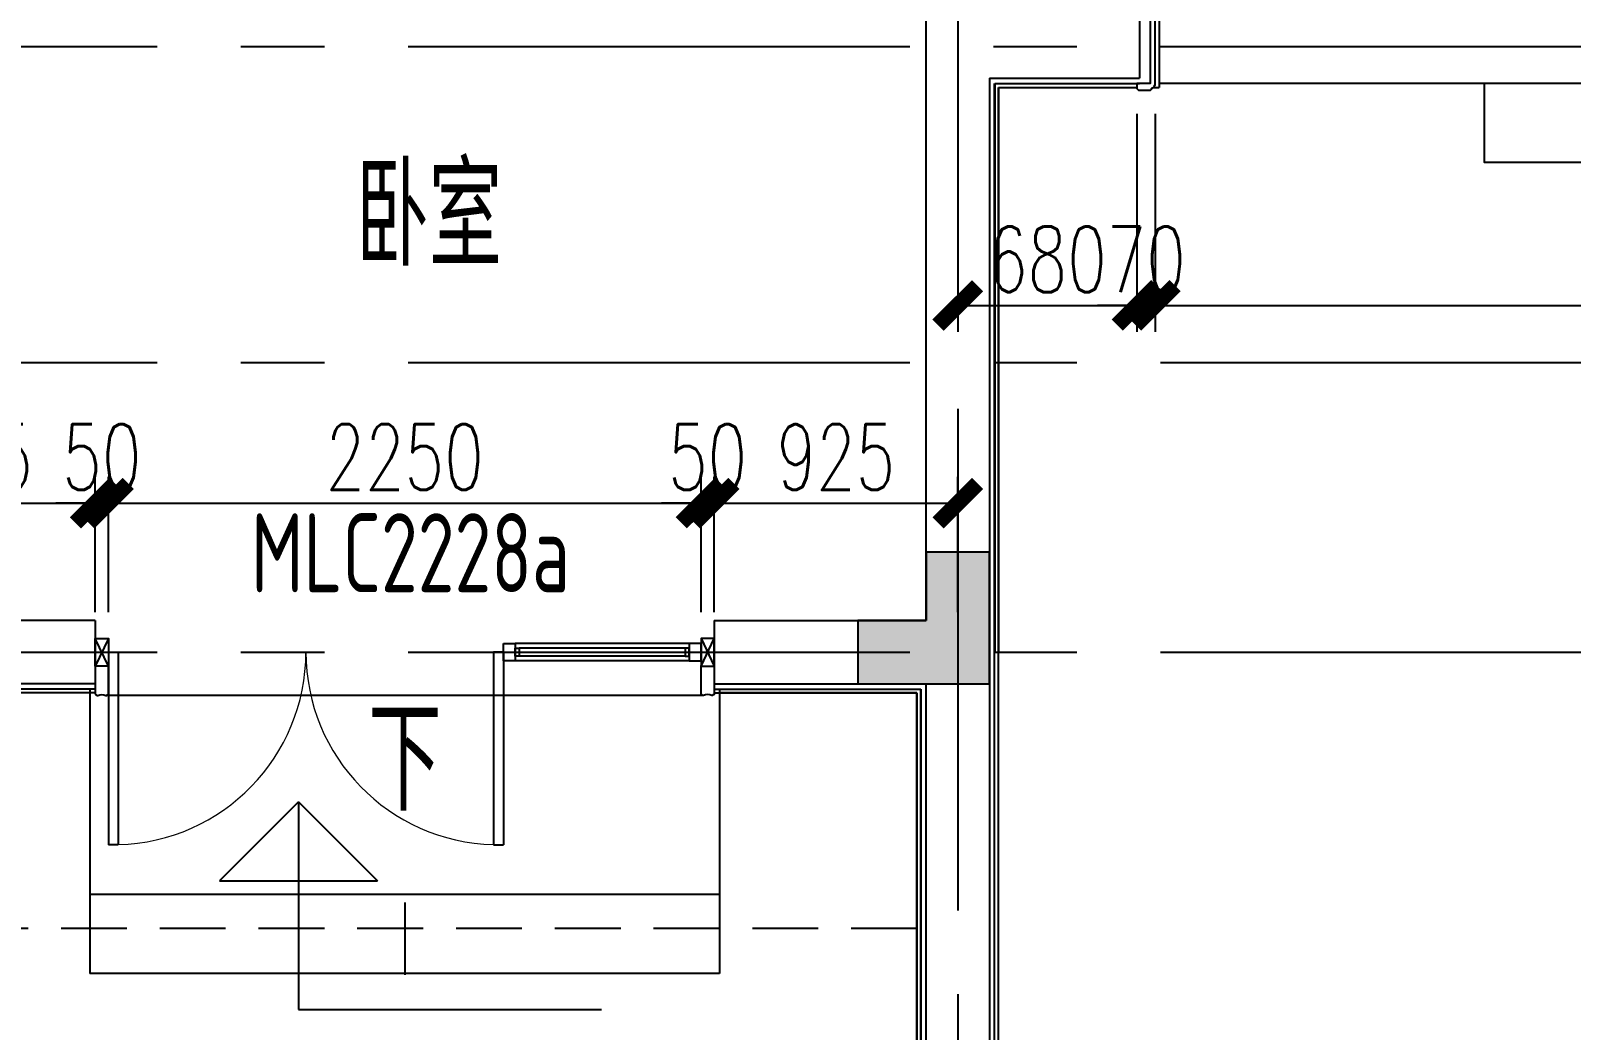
# Model space of a CAD drawing. Extents: x 296441 to 853063, y 459050 to 1117990.
# Drawn here: x 616579 to 622427, y 723777 to 727573 of the extents above; entities that cross this region are included whole.
import ezdxf

# ---------------------------------------------------------------- set-up
doc = ezdxf.new("R2010")
doc.units = 0
doc.header["$LTSCALE"] = 1000
doc.linetypes.add('$0$HIDDEN', pattern=[0.375, 0.25, -0.125])
doc.linetypes.add('14-GRID$0$CENTER2', pattern=[28.575, 19.05, -3.175, 3.175, -3.175])
for name, color, linetype in [('0-COL', 50, 'Continuous'), ('0-COL-H1', 170, 'Continuous'), ('14-FL01-P$0$A-OVLK', 140, 'Continuous'), ('14-GRID$0$G-GRID', 9, '14-GRID$0$CENTER2'), ('14-PLAN-BS01-P$0$A-OVLK', 140, 'Continuous'), ('14-PLAN-BS01-P$0$A-WALL-FNSH', 6, 'Continuous'), ('20-PLAN-FL01-P$0$A-WALL', 1, 'Continuous'), ('20-PLAN-FL01-P$0$M3b-FL01$0$A-SECT-FNSH', 6, 'Continuous'), ('4a-PLAN-FL01-P$0$$0$A-OVLK', 140, 'Continuous'), ('4a-PLAN-FL01-P$0$A-WALL', 1, 'Continuous'), ('DIM_ELEV', 3, 'Continuous'), ('DZ-TEXT-FL01$0$A-ROOM-IDEN', 4, 'Continuous'), ('E-TEXT-BS01-MI-14$0$A-WIND-IDEN', 33, 'Continuous'), ('E2-E3-FL01$0$E1-FL01$0$A-OVLK', 140, 'Continuous'), ('E2-E3-FL01$0$E1-FL01$0$A-WALL', 1, 'Continuous'), ('E2-E3-FL01$0$E1-FL01$0$A-WALL-FNSH', 6, 'Continuous'), ('E2-E3-FL01$0$E1-FL01$0$G-XREF', 2, 'Continuous'), ('E2-E3-FL01$0$menchuangtao2$0$A-DETL-STONE', 42, 'Continuous'), ('E2-E3-FL01$0$menchuangtao2$0$A-WALL', 1, 'Continuous'), ('G-FL01$0$A-ANNO-ARRW', 2, 'Continuous'), ('G-FL01$0$A-DOOR', 4, 'Continuous'), ('G-FL01$0$A-OVLK', 140, 'Continuous'), ('G-FL01$0$A-SECT-WIND', 155, 'Continuous'), ('G-FL01$0$A-SECT-WOOD', 17, 'Continuous'), ('G-FL01$0$A-WALL', 1, 'Continuous'), ('G-FL01$0$A-WALL-FNSH', 6, 'Continuous'), ('H-BM01$0$A-OVLK', 140, 'Continuous'), ('menchuangtao1$0$A-DETL-STONE', 42, 'Continuous'), ('menchuangtao1$0$A_CUR_FRAME', 112, 'Continuous'), ('WALL', 242, 'Continuous'), ('ZT1_Dim---标注---PM、LM、DY、JD', 252, 'Continuous')]:
    doc.layers.add(name, color=color, linetype=linetype)
doc.styles.get("Standard").update_dxf_attribs({"font": 'gbenor.shx', "bigfont": 'gbcbig.shx'})
doc.styles.add('ZT-DIMSTYLE', font='ROMANS.shx', dxfattribs={"width": 0.7, "bigfont": 'CHINESE.shx'})
doc.dimstyles.new('ZT-DIM100', dxfattribs={"dimscale": 100, "dimtxt": 2.5, "dimasz": 1.5, "dimexe": 1, "dimexo": 1, "dimgap": 0.5, "dimtad": 1, "dimdec": 0, "dimdsep": 46, "dimtxsty": 'ZT-DIMSTYLE', "dimblk": 'ARCHTICK', "dimcen": 2.5, "dimclrd": 175, "dimclre": 175, "dimclrt": 7, "dimazin": 2, "dimtfac": 1, "dimtix": 1, "dimtmove": 2, "dimatfit": 3, "dimfxl": 0, "dimarcsym": 0})

# ---------------------------------------------------------------- blocks, each defined once
blk = doc.blocks.new('E2-E3-FL01$0$menchuangtao2')
at = {"layer": 'E2-E3-FL01$0$menchuangtao2$0$A-DETL-STONE'}
blk.add_lwpolyline([(40, 140), (40, -140), (40, -140), (-10, -140), (-10, -159), (-4, -165), (42, -165), (45, -162), (45, -159), (48, -159), (48, -156, 0.414214), (57, -147), (60, -147), (60, -147), (60, 147), (57, 147, 0.414214), (48, 156), (48, 159), (45, 159), (45, 162), (42, 165), (-4, 165), (-10, 159), (-10, 140)], format="xyb", close=True, dxfattribs=at)
at = {"layer": 'E2-E3-FL01$0$menchuangtao2$0$A-WALL'}
blk.add_line((0, 120), (0, -120), dxfattribs=at)
blk.add_line((0, 120), (0, -120), dxfattribs=at)
blk = doc.blocks.new('9.6N一层')
at = {"layer": 'E2-E3-FL01$0$E1-FL01$0$A-OVLK'}
for p, q in [((696146.5, 206378.4), (696146.5, 206068.4)), ((695536.5, 206068.4), (696061.5, 206068.4)), ((695536.5, 206068.4), (695536.5, 203923.4)), ((696123.6, 206068.4), (696146.5, 206068.4)), ((700616.5, 206083.4), (696146.5, 206083.4))]:
    blk.add_line(p, q, dxfattribs=at)
blk.add_lwpolyline([(699381.5, 206083.4), (699381.5, 205783.4), (697381.5, 205783.4), (697381.5, 206083.4)], dxfattribs=at)
at = {"layer": 'E2-E3-FL01$0$E1-FL01$0$A-WALL'}
for q in [(696071.5, 206103.4), (695501.5, 203923.4)]:
    blk.add_line((695501.5, 206103.4), q, dxfattribs=at)
at = {"layer": 'E2-E3-FL01$0$E1-FL01$0$A-WALL-FNSH'}
for q in [(696071.5, 206083.4), (695521.5, 203923.4)]:
    blk.add_line((695521.5, 206083.4), q, dxfattribs=at)
at = {"layer": 'E2-E3-FL01$0$E1-FL01$0$G-XREF'}
blk.add_blockref('E2-E3-FL01$0$menchuangtao2', (696071.5, 206223.4), dxfattribs=at)
blk = doc.blocks.new('G-FL01$0$$DorLib2D$00000002')
for p, q in [((-0.5, 0), (-0.5, 0.4875)), ((-0.475, 0.4875), (-0.5, 0.4875)), ((-0.475, 0), (-0.475, 0.4875)), ((0.475, 0), (0.475, 0.4875)), ((0.475, 0.4875), (0.5, 0.4875)), ((0.5, 0), (0.5, 0.4875)), ((-0.5, 0), (-0.475, 0)), ((0.5, 0), (0.475, 0))]:
    blk.add_line(p, q)
at = {"lineweight": 13}
for centre, start, end in [((-0.4875, 0), 0, 88.5307), ((0.4875, 0), 91.4693, 180)]:
    blk.add_arc(centre, 0.4875, start, end, dxfattribs=at)
blk = doc.blocks.new('_ArchTick')
at = {"color": 0, "linetype": 'ByBlock', "const_width": 0.4}
blk.add_lwpolyline([(-0.5, -0.5), (0.5, 0.5)], dxfattribs=at)
blk = doc.blocks.new('*D859')
at = {"layer": 'Defpoints', "color": 0, "ltscale": 1000, "transparency": 16777216}
for p in [(620098.5, 725778.6), (619173.5, 725265.1), (620098.5, 725265.1)]:
    blk.add_point(p, dxfattribs=at)
at = {"layer": 'ZT1_Dim---标注---PM、LM、DY、JD', "color": 175, "linetype": 'ByBlock', "lineweight": -2, "ltscale": 1000, "transparency": 16777216}
for p, q in [((619173.5, 725365.1), (619173.5, 725878.6)), ((620098.5, 725365.1), (620098.5, 725878.6)), ((619173.5, 725778.6), (620098.5, 725778.6))]:
    blk.add_line(p, q, dxfattribs=at)
at = {"layer": 'ZT1_Dim---标注---PM、LM、DY、JD', "color": 175, "lineweight": -2, "ltscale": 1000, "transparency": 16777216, "xscale": 150, "yscale": 150, "zscale": 150, "rotation": 180}
blk.add_blockref('_ArchTick', (619173.5, 725778.6), dxfattribs=at)
at = {"layer": 'ZT1_Dim---标注---PM、LM、DY、JD', "color": 175, "lineweight": -2, "ltscale": 1000, "transparency": 16777216, "xscale": 150, "yscale": 150, "zscale": 150}
blk.add_blockref('_ArchTick', (620098.5, 725778.6), dxfattribs=at)
at = {"layer": 'ZT1_Dim---标注---PM、LM、DY、JD', "color": 7, "ltscale": 1000, "transparency": 16777216, "insert": (619636, 725953.6), "char_height": 250, "attachment_point": 5, "style": 'ZT-DIMSTYLE'}
blk.add_mtext('925', dxfattribs=at)
blk = doc.blocks.new('*D860')
at = {"layer": 'Defpoints', "color": 0, "ltscale": 1000, "transparency": 16777216}
for p in [(619173.5, 725778.6), (619123.5, 725265.1), (619173.5, 725265.1)]:
    blk.add_point(p, dxfattribs=at)
at = {"layer": 'ZT1_Dim---标注---PM、LM、DY、JD', "color": 175, "linetype": 'ByBlock', "lineweight": -2, "ltscale": 1000, "transparency": 16777216}
for p, q in [((619123.5, 725365.1), (619123.5, 725878.6)), ((619173.5, 725365.1), (619173.5, 725878.6)), ((619123.5, 725778.6), (618973.5, 725778.6)), ((619123.5, 725778.6), (619173.5, 725778.6)), ((619173.5, 725778.6), (619323.5, 725778.6))]:
    blk.add_line(p, q, dxfattribs=at)
at = {"layer": 'ZT1_Dim---标注---PM、LM、DY、JD', "color": 175, "lineweight": -2, "ltscale": 1000, "transparency": 16777216, "xscale": 150, "yscale": 150, "zscale": 150}
blk.add_blockref('_ArchTick', (619123.5, 725778.6), dxfattribs=at)
at = {"layer": 'ZT1_Dim---标注---PM、LM、DY、JD', "color": 175, "lineweight": -2, "ltscale": 1000, "transparency": 16777216, "xscale": 150, "yscale": 150, "zscale": 150, "rotation": 180}
blk.add_blockref('_ArchTick', (619173.5, 725778.6), dxfattribs=at)
at = {"layer": 'ZT1_Dim---标注---PM、LM、DY、JD', "color": 7, "ltscale": 1000, "transparency": 16777216, "insert": (619148.5, 725953.6), "char_height": 250, "attachment_point": 5, "style": 'ZT-DIMSTYLE'}
blk.add_mtext('50', dxfattribs=at)
blk = doc.blocks.new('*D861')
at = {"layer": 'Defpoints', "color": 0, "ltscale": 1000, "transparency": 16777216}
for p in [(619123.5, 725778.6), (616873.5, 725265.1, -0.1), (619123.5, 725265.1)]:
    blk.add_point(p, dxfattribs=at)
at = {"layer": 'ZT1_Dim---标注---PM、LM、DY、JD', "color": 175, "linetype": 'ByBlock', "lineweight": -2, "ltscale": 1000, "transparency": 16777216}
for p, q in [((616873.5, 725365.1), (616873.5, 725878.6)), ((619123.5, 725365.1), (619123.5, 725878.6)), ((616873.5, 725778.6), (619123.5, 725778.6))]:
    blk.add_line(p, q, dxfattribs=at)
at = {"layer": 'ZT1_Dim---标注---PM、LM、DY、JD', "color": 175, "lineweight": -2, "ltscale": 1000, "transparency": 16777216, "xscale": 150, "yscale": 150, "zscale": 150, "rotation": 180}
blk.add_blockref('_ArchTick', (616873.5, 725778.6), dxfattribs=at)
at = {"layer": 'ZT1_Dim---标注---PM、LM、DY、JD', "color": 175, "lineweight": -2, "ltscale": 1000, "transparency": 16777216, "xscale": 150, "yscale": 150, "zscale": 150}
blk.add_blockref('_ArchTick', (619123.5, 725778.6), dxfattribs=at)
at = {"layer": 'ZT1_Dim---标注---PM、LM、DY、JD', "color": 7, "ltscale": 1000, "transparency": 16777216, "insert": (617998.5, 725953.6), "char_height": 250, "attachment_point": 5, "style": 'ZT-DIMSTYLE'}
blk.add_mtext('2250', dxfattribs=at)
blk = doc.blocks.new('*D862')
at = {"layer": 'Defpoints', "color": 0, "ltscale": 1000, "transparency": 16777216}
for p in [(616873.5, 725778.6), (616823.5, 725265.1, -0.1), (616873.5, 725265.1, -0.1)]:
    blk.add_point(p, dxfattribs=at)
at = {"layer": 'ZT1_Dim---标注---PM、LM、DY、JD', "color": 175, "linetype": 'ByBlock', "lineweight": -2, "ltscale": 1000, "transparency": 16777216}
for p, q in [((616823.5, 725365.1), (616823.5, 725878.6)), ((616873.5, 725365.1), (616873.5, 725878.6)), ((616823.5, 725778.6), (616673.5, 725778.6)), ((616823.5, 725778.6), (616873.5, 725778.6)), ((616873.5, 725778.6), (617023.5, 725778.6))]:
    blk.add_line(p, q, dxfattribs=at)
at = {"layer": 'ZT1_Dim---标注---PM、LM、DY、JD', "color": 175, "lineweight": -2, "ltscale": 1000, "transparency": 16777216, "xscale": 150, "yscale": 150, "zscale": 150}
blk.add_blockref('_ArchTick', (616823.5, 725778.6), dxfattribs=at)
at = {"layer": 'ZT1_Dim---标注---PM、LM、DY、JD', "color": 175, "lineweight": -2, "ltscale": 1000, "transparency": 16777216, "xscale": 150, "yscale": 150, "zscale": 150, "rotation": 180}
blk.add_blockref('_ArchTick', (616873.5, 725778.6), dxfattribs=at)
at = {"layer": 'ZT1_Dim---标注---PM、LM、DY、JD', "color": 7, "ltscale": 1000, "transparency": 16777216, "insert": (616848.5, 725953.6), "char_height": 250, "attachment_point": 5, "style": 'ZT-DIMSTYLE'}
blk.add_mtext('50', dxfattribs=at)
blk = doc.blocks.new('*D863')
at = {"layer": 'Defpoints', "color": 0, "ltscale": 1000, "transparency": 16777216}
for p in [(616823.5, 725778.6), (615898.5, 725265.1), (616823.5, 725265.1, -0.1)]:
    blk.add_point(p, dxfattribs=at)
at = {"layer": 'ZT1_Dim---标注---PM、LM、DY、JD', "color": 175, "linetype": 'ByBlock', "lineweight": -2, "ltscale": 1000, "transparency": 16777216}
for p, q in [((615898.5, 725365.1), (615898.5, 725878.6)), ((616823.5, 725365.1), (616823.5, 725878.6)), ((615898.5, 725778.6), (616823.5, 725778.6))]:
    blk.add_line(p, q, dxfattribs=at)
at = {"layer": 'ZT1_Dim---标注---PM、LM、DY、JD', "color": 175, "lineweight": -2, "ltscale": 1000, "transparency": 16777216, "xscale": 150, "yscale": 150, "zscale": 150, "rotation": 180}
blk.add_blockref('_ArchTick', (615898.5, 725778.6), dxfattribs=at)
at = {"layer": 'ZT1_Dim---标注---PM、LM、DY、JD', "color": 175, "lineweight": -2, "ltscale": 1000, "transparency": 16777216, "xscale": 150, "yscale": 150, "zscale": 150}
blk.add_blockref('_ArchTick', (616823.5, 725778.6), dxfattribs=at)
at = {"layer": 'ZT1_Dim---标注---PM、LM、DY、JD', "color": 7, "ltscale": 1000, "transparency": 16777216, "insert": (616361, 725953.6), "char_height": 250, "attachment_point": 5, "style": 'ZT-DIMSTYLE'}
blk.add_mtext('925', dxfattribs=at)
blk = doc.blocks.new('*D901')
at = {"layer": 'Defpoints', "color": 0, "ltscale": 1000, "transparency": 16777216}
for p in [(620848.5, 727357.6), (625348.5, 727357.6), (625348.5, 726529.8)]:
    blk.add_point(p, dxfattribs=at)
at = {"layer": 'ZT1_Dim---标注---PM、LM、DY、JD', "color": 175, "linetype": 'ByBlock', "lineweight": -2, "ltscale": 1000, "transparency": 16777216}
for p, q in [((620848.5, 727257.6), (620848.5, 726429.8)), ((625348.5, 727257.6), (625348.5, 726429.8)), ((620848.5, 726529.8), (625348.5, 726529.8))]:
    blk.add_line(p, q, dxfattribs=at)
at = {"layer": 'ZT1_Dim---标注---PM、LM、DY、JD', "color": 175, "lineweight": -2, "ltscale": 1000, "transparency": 16777216, "xscale": 150, "yscale": 150, "zscale": 150, "rotation": 180}
blk.add_blockref('_ArchTick', (620848.5, 726529.8), dxfattribs=at)
at = {"layer": 'ZT1_Dim---标注---PM、LM、DY、JD', "color": 175, "lineweight": -2, "ltscale": 1000, "transparency": 16777216, "xscale": 150, "yscale": 150, "zscale": 150}
blk.add_blockref('_ArchTick', (625348.5, 726529.8), dxfattribs=at)
at = {"layer": 'ZT1_Dim---标注---PM、LM、DY、JD', "color": 7, "ltscale": 1000, "transparency": 16777216, "insert": (623098.5, 726704.8), "char_height": 250, "attachment_point": 5, "style": 'ZT-DIMSTYLE'}
blk.add_mtext('4500', dxfattribs=at)
blk = doc.blocks.new('*D902')
at = {"layer": 'Defpoints', "color": 0, "ltscale": 1000, "transparency": 16777216}
for p in [(620778.5, 727357.6), (620848.5, 727357.6), (620848.5, 726529.8)]:
    blk.add_point(p, dxfattribs=at)
at = {"layer": 'ZT1_Dim---标注---PM、LM、DY、JD', "color": 175, "linetype": 'ByBlock', "lineweight": -2, "ltscale": 1000, "transparency": 16777216}
for p, q in [((620778.5, 727257.6), (620778.5, 726429.8)), ((620848.5, 727257.6), (620848.5, 726429.8)), ((620778.5, 726529.8), (620628.5, 726529.8)), ((620778.5, 726529.8), (620848.5, 726529.8)), ((620848.5, 726529.8), (620998.5, 726529.8))]:
    blk.add_line(p, q, dxfattribs=at)
at = {"layer": 'ZT1_Dim---标注---PM、LM、DY、JD', "color": 175, "lineweight": -2, "ltscale": 1000, "transparency": 16777216, "xscale": 150, "yscale": 150, "zscale": 150}
blk.add_blockref('_ArchTick', (620778.5, 726529.8), dxfattribs=at)
at = {"layer": 'ZT1_Dim---标注---PM、LM、DY、JD', "color": 175, "lineweight": -2, "ltscale": 1000, "transparency": 16777216, "xscale": 150, "yscale": 150, "zscale": 150, "rotation": 180}
blk.add_blockref('_ArchTick', (620848.5, 726529.8), dxfattribs=at)
at = {"layer": 'ZT1_Dim---标注---PM、LM、DY、JD', "color": 7, "ltscale": 1000, "transparency": 16777216, "insert": (620813.5, 726704.8), "char_height": 250, "attachment_point": 5, "style": 'ZT-DIMSTYLE'}
blk.add_mtext('70', dxfattribs=at)
blk = doc.blocks.new('*D903')
at = {"layer": 'Defpoints', "color": 0, "ltscale": 1000, "transparency": 16777216}
for p in [(620098.5, 727357.6), (620778.5, 727357.6), (620778.5, 726529.8)]:
    blk.add_point(p, dxfattribs=at)
at = {"layer": 'ZT1_Dim---标注---PM、LM、DY、JD', "color": 175, "linetype": 'ByBlock', "lineweight": -2, "ltscale": 1000, "transparency": 16777216}
for p, q in [((620098.5, 727257.6), (620098.5, 726429.8)), ((620778.5, 727257.6), (620778.5, 726429.8)), ((620098.5, 726529.8), (620778.5, 726529.8))]:
    blk.add_line(p, q, dxfattribs=at)
at = {"layer": 'ZT1_Dim---标注---PM、LM、DY、JD', "color": 175, "lineweight": -2, "ltscale": 1000, "transparency": 16777216, "xscale": 150, "yscale": 150, "zscale": 150, "rotation": 180}
blk.add_blockref('_ArchTick', (620098.5, 726529.8), dxfattribs=at)
at = {"layer": 'ZT1_Dim---标注---PM、LM、DY、JD', "color": 175, "lineweight": -2, "ltscale": 1000, "transparency": 16777216, "xscale": 150, "yscale": 150, "zscale": 150}
blk.add_blockref('_ArchTick', (620778.5, 726529.8), dxfattribs=at)
at = {"layer": 'ZT1_Dim---标注---PM、LM、DY、JD', "color": 7, "ltscale": 1000, "transparency": 16777216, "insert": (620438.5, 726704.8), "char_height": 250, "attachment_point": 5, "style": 'ZT-DIMSTYLE'}
blk.add_mtext('680', dxfattribs=at)
blk = doc.blocks.new('A$C38AD7E8D')
at = {"layer": '0-COL', "color": 6}
for p, q in [((11281.4, -14521.4), (11281.4, -14781.4)), ((11521.4, -14521.4), (11281.4, -14521.4)), ((11521.4, -15021.4), (11521.4, -14521.4)), ((11281.4, -14781.4), (11021.4, -14781.4)), ((11021.4, -14781.4), (11021.4, -15021.4)), ((11021.4, -15021.4), (11521.4, -15021.4))]:
    blk.add_line(p, q, dxfattribs=at)
at = {"layer": '0-COL-H1', "color": 254}
for points in [[(11281.4, -14521.4), (11521.4, -14521.4), (11281.4, -14781.4), (11521.4, -15021.4)], [(11281.4, -14781.4), (11521.4, -15021.4), (11021.4, -14781.4), (11021.4, -15021.4)]]:
    blk.add_solid(points, dxfattribs=at)

msp = doc.modelspace()

# ---------------------------------------------------------------- linework, layer by layer
at = {"layer": '14-FL01-P$0$A-OVLK'}
msp.add_line((616823.5, 725057.6, -15.4), (616053.5, 725057.6, -15.4), dxfattribs=at)
at = {"layer": '14-FL01-P$0$A-OVLK', "elevation": -15.4}
msp.add_lwpolyline([(619943.5, 725057.6), (619193.5, 725057.6)], dxfattribs=at)
at = {"layer": '14-GRID$0$G-GRID', "color": 8, "ltscale": 0.1}
for p, q in [((620098.5, 748996.4), (620098.5, 716237.9)), ((595151, 727512.6), (674432.5, 727512.6)), ((595151, 726312.6), (674432.5, 726312.6)), ((595151, 725212.6), (674432.5, 725212.6))]:
    msp.add_line(p, q, dxfattribs=at)
at = {"layer": '14-PLAN-BS01-P$0$A-OVLK'}
for p, q in [((620253.4, 719467.6), (620253.4, 727357.6)), ((619173.5, 725057.6), (619943.4, 725057.6)), ((619943.4, 725057.6), (619943.4, 719467.7))]:
    msp.add_line(p, q, dxfattribs=at)
at = {"layer": '14-PLAN-BS01-P$0$A-WALL-FNSH'}
msp.add_line((620238.4, 719452.6), (620238.4, 727372.6), dxfattribs=at)
at = {"layer": '20-PLAN-FL01-P$0$A-WALL', "color": 1}
for p, q in [((620218.5, 725212.6), (620218.5, 719432.6)), ((619978.5, 719432.6), (619978.5, 725092.6))]:
    msp.add_line(p, q, dxfattribs=at)
at = {"layer": '20-PLAN-FL01-P$0$M3b-FL01$0$A-SECT-FNSH'}
msp.add_line((619958.5, 719452.6), (619958.5, 725072.6), dxfattribs=at)
at = {"layer": '4a-PLAN-FL01-P$0$$0$A-OVLK', "extrusion": (8.34702e-21, 4.5439e-05, 1)}
msp.add_line((619943.5, 723412.6, -15.4), (619943.5, 725057.6, -15.4), dxfattribs=at)
at = {"layer": '4a-PLAN-FL01-P$0$A-WALL', "extrusion": (8.34702e-21, 4.5439e-05, 1)}
msp.add_line((619978.5, 723412.6, -15.4), (619978.5, 725092.6, -15.4), dxfattribs=at)
at = {"layer": 'DIM_ELEV'}
for p, q in [((617595.6, 724643.7), (617295.6, 724343.7)), ((617595.6, 724643.7), (617895.6, 724343.7)), ((617595.6, 724643.7), (617595.6, 723855.6)), ((617295.6, 724343.7), (617895.6, 724343.7)), ((617595.6, 723855.6), (618745.6, 723855.6))]:
    msp.add_line(p, q, dxfattribs=at)
at = {"layer": 'G-FL01$0$A-ANNO-ARRW', "extrusion": (8.34702e-21, 4.5439e-05, 1), "elevation": 32.8}
msp.add_lwpolyline([(617998.5, 724511.5, 0, 0, 0), (617998.5, 724219.1, 80, 0, 0), (617998.5, 723919.1, 0, 0, 0)], format="xyseb", dxfattribs=at)
msp.add_lwpolyline([(617998.5, 724261.4), (617998.5, 723986.6)], dxfattribs=at)
at = {"layer": 'G-FL01$0$A-OVLK', "extrusion": (8.34702e-21, 4.5439e-05, 1)}
for p, q in [((616803.5, 725072.6, -15.4), (616803.5, 723992.6, -15.4)), ((619193.5, 725072.6, -15.4), (619193.5, 723992.6, -15.4)), ((619131.6, 725047.6, -15.4), (616865.4, 725047.6, -15.4)), ((619193.5, 724292.6, -15.4), (616803.5, 724292.6, -15.4)), ((619193.5, 723992.6, -15.4), (616803.5, 723992.6, -15.4))]:
    msp.add_line(p, q, dxfattribs=at)
at = {"layer": 'G-FL01$0$A-SECT-WIND', "extrusion": (8.34702e-21, 4.5439e-05, 1)}
for p, q in [((619078.5, 725245.1, -15.4), (618418.5, 725245.1, -15.4)), ((619078.5, 725180.1, -15.4), (618418.5, 725180.1, -15.4)), ((619063.5, 725227.6, -15.4), (618433.5, 725227.6, -15.4)), ((619063.5, 725197.6, -15.4), (618433.5, 725197.6, -15.4))]:
    msp.add_line(p, q, dxfattribs=at)
at = {"layer": 'G-FL01$0$A-SECT-WOOD', "extrusion": (8.34702e-21, 4.5439e-05, 1), "elevation": 32.8}
for points in [[(618373.5, 725245.1), (618418.5, 725245.1), (618418.5, 725180.1), (618373.5, 725180.1)], [(619123.5, 725245.1), (619078.5, 725245.1), (619078.5, 725180.1), (619123.5, 725180.1)], [(618433.5, 725227.6), (618433.5, 725197.6), (618418.5, 725197.6), (618418.5, 725227.6)], [(619063.5, 725227.6), (619063.5, 725197.6), (619078.5, 725197.6), (619078.5, 725227.6)]]:
    msp.add_lwpolyline(points, close=True, dxfattribs=at)
at = {"layer": 'G-FL01$0$A-WALL'}
for p, q in [((619978.5, 725332.6), (619978.5, 729292.6)), ((619183.5, 725332.6), (619978.5, 725332.6)), ((619183.5, 725092.6), (619978.5, 725092.6))]:
    msp.add_line(p, q, dxfattribs=at)
at = {"layer": 'G-FL01$0$A-WALL-FNSH'}
for p, q in [((616823.5, 725072.6, -15.4), (616038.5, 725072.6, -15.4)), ((619173.5, 725072.6), (619958.5, 725072.6)), ((619173.5, 725072.6, -15.4), (619958.5, 725072.6, -15.4)), ((619958.5, 725072.6, -15.4), (619958.5, 723412.6, -15.4))]:
    msp.add_line(p, q, dxfattribs=at)
at = {"layer": 'H-BM01$0$A-OVLK', "color": 93, "linetype": '$0$HIDDEN', "elevation": -15.4}
msp.add_lwpolyline([(619943.5, 724162.6), (615698.5, 724162.6), (615698.5, 725092.6), (615778.5, 725092.6)], dxfattribs=at)
at = {"layer": 'menchuangtao1$0$A-DETL-STONE', "extrusion": (8.34702e-21, 4.5439e-05, 1), "elevation": 32.8}
for points in [[(616823.5, 725160.1), (616823.5, 725053.4, 0.471625), (616828.5, 725050.5, 0.528396), (616833, 725048, -0.241692), (616864, 725048, 0.528396), (616868.5, 725050.5, 0.471625), (616873.5, 725053.4), (616873.5, 725160.1)], [(619173.5, 725160.1), (619173.5, 725053.4, -0.471625), (619168.5, 725050.5, -0.528396), (619164, 725048, 0.241692), (619133, 725048, -0.528396), (619128.5, 725050.5, -0.471625), (619123.5, 725053.4), (619123.5, 725160.1)]]:
    msp.add_lwpolyline(points, format="xyb", close=True, dxfattribs=at)
at = {"layer": 'menchuangtao1$0$A_CUR_FRAME', "extrusion": (8.34702e-21, 4.5439e-05, 1)}
for p, q in [((616873.5, 725160.1, -15.4), (616823.5, 725265.1, -15.4)), ((616873.5, 725265.1, -15.4), (616823.5, 725160.1, -15.4)), ((619123.5, 725160.1, -15.4), (619173.5, 725265.1, -15.4)), ((619123.5, 725265.1, -15.4), (619173.5, 725160.1, -15.4))]:
    msp.add_line(p, q, dxfattribs=at)
at = {"layer": 'menchuangtao1$0$A_CUR_FRAME', "extrusion": (8.34702e-21, 4.5439e-05, 1), "elevation": 32.8}
for points in [[(616823.5, 725160.1), (616823.5, 725265.1), (616873.5, 725265.1), (616873.5, 725160.1)], [(619173.5, 725160.1), (619173.5, 725265.1), (619123.5, 725265.1), (619123.5, 725160.1)]]:
    msp.add_lwpolyline(points, close=True, dxfattribs=at)
at = {"layer": 'WALL', "extrusion": (8.34702e-21, 4.5439e-05, 1)}
for p, q in [((619978.5, 725332.6, -15.4), (619978.5, 729292.6, -15.4)), ((616823.5, 725332.6, -15.4), (616018.5, 725332.6, -15.4)), ((616823.5, 725332.6, -15.4), (616823.5, 725092.6, -15.4)), ((619173.5, 725332.6, -15.4), (619978.5, 725332.6, -15.4)), ((619173.5, 725332.6, -15.4), (619173.5, 725092.6, -15.4)), ((616823.5, 725092.6, -15.4), (616018.5, 725092.6, -15.4)), ((619173.5, 725092.6, -15.4), (619978.5, 725092.6, -15.4))]:
    msp.add_line(p, q, dxfattribs=at)

# ---------------------------------------------------------------- block references
for name, p in [('9.6N一层', (-75283, 521289.2)), ('A$C38AD7E8D', (608697, 740114.1, -13.6))]:
    msp.add_blockref(name, p)
at = {"layer": 'G-FL01$0$A-DOOR', "extrusion": (8.34702e-21, 4.5439e-05, 1), "xscale": 1500, "yscale": 1500, "zscale": 1500, "rotation": 180.000000020746}
msp.add_blockref('G-FL01$0$$DorLib2D$00000002', (617623.5, 725212.6, 6.6), dxfattribs=at)

# ---------------------------------------------------------------- texts
at = {"layer": 'DZ-TEXT-FL01$0$A-ROOM-IDEN'}
for s, height, p in [('卧室', 385.82, (617812.2, 726677.7)), ('下', 385.8, (617860.3, 724609.6, -0.3))]:
    msp.add_text(s, height=height, dxfattribs=at).set_placement(p)
at = {"layer": 'E-TEXT-BS01-MI-14$0$A-WIND-IDEN', "color": 2, "width": 0.8}
msp.add_text('MLC2228a', height=300, dxfattribs=at).set_placement((617414.8, 725440.2))

# ---------------------------------------------------------------- dimensions: what is measured, and where the dimension line sits
at = {"layer": 'ZT1_Dim---标注---PM、LM、DY、JD', "ltscale": 1000}
for base, p1, p2, picture, middle in [((620778.5, 726529.8), (620098.5, 727357.6), (620778.5, 727357.6), '*D903', (620438.5, 726704.8)), ((620848.5, 726529.8), (620778.5, 727357.6), (620848.5, 727357.6), '*D902', (620813.5, 726704.8)), ((625348.5, 726529.8), (620848.5, 727357.6), (625348.5, 727357.6), '*D901', (623098.5, 726704.8)), ((616823.5, 725778.6), (615898.5, 725265.1), (616823.5, 725265.1, -0.1), '*D863', (616361, 725953.6)), ((616873.5, 725778.6), (616823.5, 725265.1, -0.1), (616873.5, 725265.1, -0.1), '*D862', (616848.5, 725953.6)), ((619123.5, 725778.6), (616873.5, 725265.1, -0.1), (619123.5, 725265.1), '*D861', (617998.5, 725953.6)), ((619173.5, 725778.6), (619123.5, 725265.1), (619173.5, 725265.1), '*D860', (619148.5, 725953.6)), ((620098.5, 725778.6), (619173.5, 725265.1), (620098.5, 725265.1), '*D859', (619636, 725953.6))]:
    dim = msp.add_linear_dim(base=base, p1=p1, p2=p2, dimstyle='ZT-DIM100', dxfattribs=at)
    dim.commit()
    dim.dimension.update_dxf_attribs({"geometry": picture, "text_midpoint": middle})

doc.saveas('drawing.dxf')
